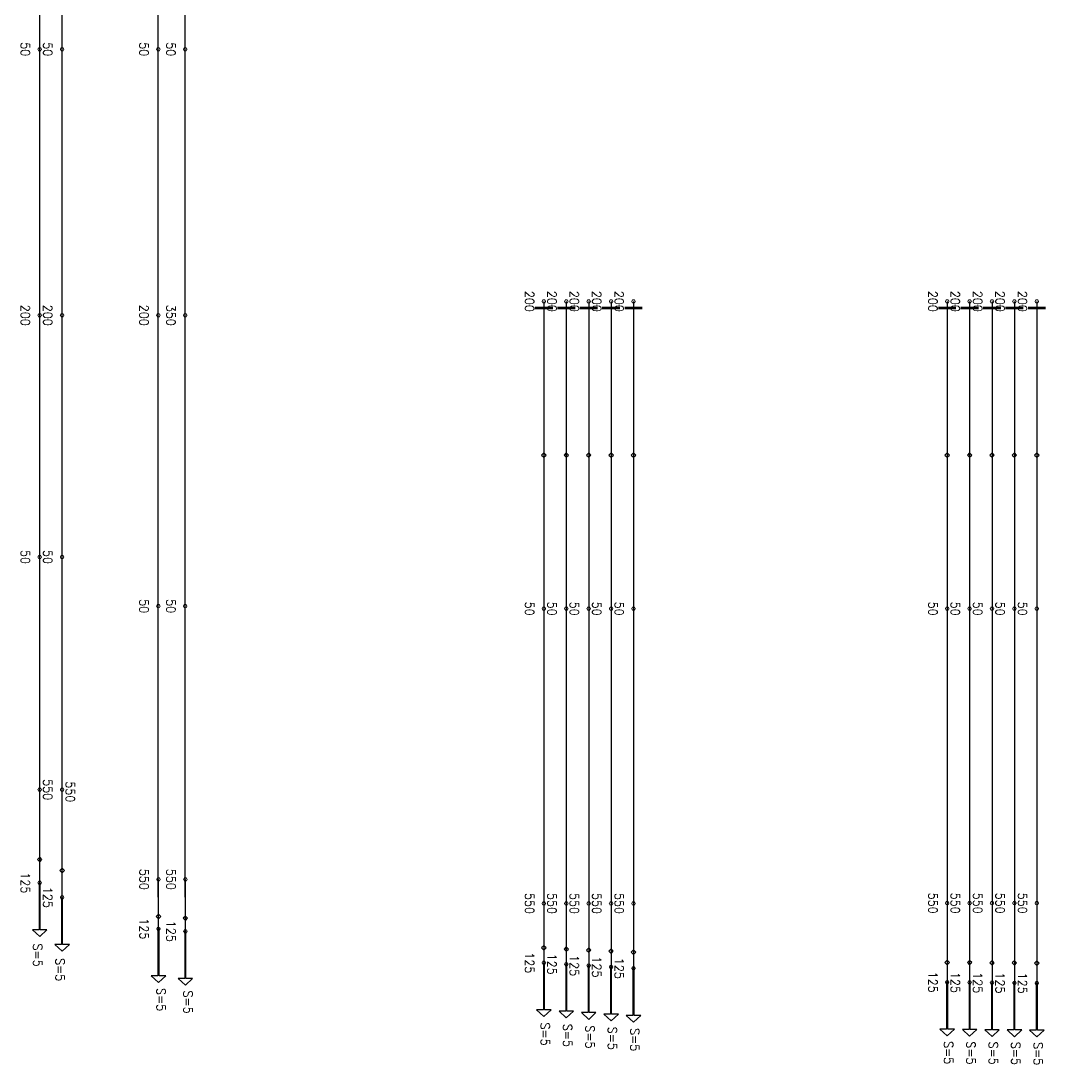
# Model space of a CAD drawing. Header units: millimetres. Extents: x -24156 to 1128921, y -12387 to 212709.
# Drawn here: x 783030 to 805931, y 35330 to 58611 of the extents above; entities that cross this region are included whole.
import ezdxf

# ---------------------------------------------------------------- set-up
doc = ezdxf.new("R2010")
doc.units = ezdxf.units.MM
doc.header["$MEASUREMENT"] = 0
doc.layers.add('Current_plane_Tendon', color=7, linetype='Continuous', true_color=0xab0000)
doc.styles.get("Standard").update_dxf_attribs({"font": 'arial.ttf'})

msp = doc.modelspace()

# ---------------------------------------------------------------- linework, layer by layer
at = {"layer": 'Current_plane_Tendon', "color": 14, "linetype": 'Continuous', "true_color": 0xab0000, "const_width": 20}
for points, elevation in [([(783490, 57977.1), (783470, 58011.7), (783430, 58011.7), (783410, 57977.1), (783430, 57942.5), (783470, 57942.5)], -200), ([(783990, 57977.1), (783970, 58011.7), (783930, 58011.7), (783910, 57977.1), (783930, 57942.5), (783970, 57942.5)], -200), ([(786137.2, 57977.1), (786117.2, 58011.7), (786077.2, 58011.7), (786057.2, 57977.1), (786077.2, 57942.5), (786117.2, 57942.5)], -200), ([(786737.2, 57977.1), (786717.2, 58011.7), (786677.2, 58011.7), (786657.2, 57977.1), (786677.2, 57942.5), (786717.2, 57942.5)], -350), ([(794741, 52350), (794721, 52384.6), (794681, 52384.6), (794661, 52350), (794681, 52315.4), (794721, 52315.4)], -200), ([(795241, 52350), (795221, 52384.6), (795181, 52384.6), (795161, 52350), (795181, 52315.4), (795221, 52315.4)], -200), ([(795741, 52350), (795721, 52384.6), (795681, 52384.6), (795661, 52350), (795681, 52315.4), (795721, 52315.4)], -200), ([(796241, 52350), (796221, 52384.6), (796181, 52384.6), (796161, 52350), (796181, 52315.4), (796221, 52315.4)], -200), ([(796741, 52350), (796721, 52384.6), (796681, 52384.6), (796661, 52350), (796681, 52315.4), (796721, 52315.4)], -200), ([(803741, 52350), (803721, 52384.6), (803681, 52384.6), (803661, 52350), (803681, 52315.4), (803721, 52315.4)], -200), ([(804241, 52350), (804221, 52384.6), (804181, 52384.6), (804161, 52350), (804181, 52315.4), (804221, 52315.4)], -200), ([(804741, 52350), (804721, 52384.6), (804681, 52384.6), (804661, 52350), (804681, 52315.4), (804721, 52315.4)], -200), ([(805241, 52350), (805221, 52384.6), (805181, 52384.6), (805161, 52350), (805181, 52315.4), (805221, 52315.4)], -200), ([(805741, 52350), (805721, 52384.6), (805681, 52384.6), (805661, 52350), (805681, 52315.4), (805721, 52315.4)], -200), ([(783490, 52041.7), (783470, 52076.4), (783430, 52076.4), (783410, 52041.7), (783430, 52007.1), (783470, 52007.1)], -50), ([(783990, 52041.7), (783970, 52076.4), (783930, 52076.4), (783910, 52041.7), (783930, 52007.1), (783970, 52007.1)], -50), ([(786137.2, 52041.7), (786117.2, 52076.4), (786077.2, 52076.4), (786057.2, 52041.7), (786077.2, 52007.1), (786117.2, 52007.1)], -50), ([(786737.2, 52041.7), (786717.2, 52076.4), (786677.2, 52076.4), (786657.2, 52041.7), (786677.2, 52007.1), (786717.2, 52007.1)], -50), ([(783490, 46645.9), (783470, 46680.6), (783430, 46680.6), (783410, 46645.9), (783430, 46611.3), (783470, 46611.3)], -200), ([(783990, 46645.9), (783970, 46680.6), (783930, 46680.6), (783910, 46645.9), (783930, 46611.3), (783970, 46611.3)], -200), ([(786137.2, 45550.5), (786117.2, 45585.2), (786077.2, 45585.2), (786057.2, 45550.5), (786077.2, 45515.9), (786117.2, 45515.9)], -200), ([(786737.2, 45550.5), (786717.2, 45585.2), (786677.2, 45585.2), (786657.2, 45550.5), (786677.2, 45515.9), (786717.2, 45515.9)], -200), ([(794741, 45494.2), (794721, 45528.9), (794681, 45528.9), (794661, 45494.2), (794681, 45459.6), (794721, 45459.6)], -350), ([(795241, 45494.2), (795221, 45528.9), (795181, 45528.9), (795161, 45494.2), (795181, 45459.6), (795221, 45459.6)], -350), ([(795741, 45494.2), (795721, 45528.9), (795681, 45528.9), (795661, 45494.2), (795681, 45459.6), (795721, 45459.6)], -350), ([(796241, 45494.2), (796221, 45528.9), (796181, 45528.9), (796161, 45494.2), (796181, 45459.6), (796221, 45459.6)], -350), ([(796741, 45494.2), (796721, 45528.9), (796681, 45528.9), (796661, 45494.2), (796681, 45459.6), (796721, 45459.6)], -350), ([(803741, 45494.2), (803721, 45528.9), (803681, 45528.9), (803661, 45494.2), (803681, 45459.6), (803721, 45459.6)], -350), ([(804241, 45494.2), (804221, 45528.9), (804181, 45528.9), (804161, 45494.2), (804181, 45459.6), (804221, 45459.6)], -350), ([(804741, 45494.2), (804721, 45528.9), (804681, 45528.9), (804661, 45494.2), (804681, 45459.6), (804721, 45459.6)], -350), ([(805241, 45494.2), (805221, 45528.9), (805181, 45528.9), (805161, 45494.2), (805181, 45459.6), (805221, 45459.6)], -350), ([(805741, 45494.2), (805721, 45528.9), (805681, 45528.9), (805661, 45494.2), (805681, 45459.6), (805721, 45459.6)], -350), ([(783490, 41454.5), (783470, 41489.1), (783430, 41489.1), (783410, 41454.5), (783430, 41419.9), (783470, 41419.9)], -37.8), ([(783990, 41454.5), (783970, 41489.1), (783930, 41489.1), (783910, 41454.5), (783930, 41419.9), (783970, 41419.9)], -37.8), ([(783490, 39376.1), (783470, 39410.8), (783430, 39410.8), (783410, 39376.1), (783430, 39341.5), (783470, 39341.5)], -112.8), ([(786140.8, 39452.4), (786120.8, 39487), (786080.8, 39487), (786060.8, 39452.4), (786080.8, 39417.8), (786120.8, 39417.8)], 75), ([(786740.8, 39452.4), (786720.8, 39487), (786680.8, 39487), (786660.8, 39452.4), (786680.8, 39417.8), (786720.8, 39417.8)], 75), ([(783990, 39050.6), (783970, 39085.3), (783930, 39085.3), (783910, 39050.6), (783930, 39016), (783970, 39016)], -112.8), ([(794740.8, 38914.4), (794720.8, 38949.1), (794680.8, 38949.1), (794660.8, 38914.4), (794680.8, 38879.8), (794720.8, 38879.8)], 75), ([(795240.8, 38914.4), (795220.8, 38949.1), (795180.8, 38949.1), (795160.8, 38914.4), (795180.8, 38879.8), (795220.8, 38879.8)], 75), ([(795740.8, 38914.4), (795720.8, 38949.1), (795680.8, 38949.1), (795660.8, 38914.4), (795680.8, 38879.8), (795720.8, 38879.8)], 75), ([(796240.8, 38914.4), (796220.8, 38949.1), (796180.8, 38949.1), (796160.8, 38914.4), (796180.8, 38879.8), (796220.8, 38879.8)], 75), ([(796740.8, 38914.4), (796720.8, 38949.1), (796680.8, 38949.1), (796660.8, 38914.4), (796680.8, 38879.8), (796720.8, 38879.8)], 75), ([(803741, 38922.7), (803721, 38957.3), (803681, 38957.3), (803661, 38922.7), (803681, 38888), (803721, 38888)], 75), ([(804241, 38922.7), (804221, 38957.3), (804181, 38957.3), (804161, 38922.7), (804181, 38888), (804221, 38888)], 75), ([(804741, 38922.7), (804721, 38957.3), (804681, 38957.3), (804661, 38922.7), (804681, 38888), (804721, 38888)], 75), ([(805241, 38922.7), (805221, 38957.3), (805181, 38957.3), (805161, 38922.7), (805181, 38888), (805221, 38888)], 75), ([(805741, 38922.7), (805721, 38957.3), (805681, 38957.3), (805661, 38922.7), (805681, 38888), (805721, 38888)], 75)]:
    msp.add_lwpolyline(points, close=True, dxfattribs=dict(at, elevation=elevation))
at = {"layer": 'Current_plane_Tendon', "color": 14, "linetype": 'Continuous', "true_color": 0xab0000, "const_width": 60, "elevation": -200}
for points in [[(794901, 52200), (794501, 52200)], [(795401, 52200), (795001, 52200)], [(795901, 52200), (795501, 52200)], [(796401, 52200), (796001, 52200)], [(796901, 52200), (796501, 52200)], [(803901, 52200), (803501, 52200)], [(804401, 52200), (804001, 52200)], [(804901, 52200), (804501, 52200)], [(805401, 52200), (805001, 52200)], [(805901, 52200), (805501, 52200)]]:
    msp.add_lwpolyline(points, dxfattribs=at)
at = {"layer": 'Current_plane_Tendon', "color": 14, "linetype": 'Continuous', "true_color": 0xab0000}
for points in [[(794751, 48922.1), (794701, 48972.1), (794651, 48922.1), (794701, 48872.1), (794751, 48922.1)], [(795251, 48922.1), (795201, 48972.1), (795151, 48922.1), (795201, 48872.1), (795251, 48922.1)], [(795751, 48922.1), (795701, 48972.1), (795651, 48922.1), (795701, 48872.1), (795751, 48922.1)], [(796251, 48922.1), (796201, 48972.1), (796151, 48922.1), (796201, 48872.1), (796251, 48922.1)], [(796751, 48922.1), (796701, 48972.1), (796651, 48922.1), (796701, 48872.1), (796751, 48922.1)], [(803751, 48922.1), (803701, 48972.1), (803651, 48922.1), (803701, 48872.1), (803751, 48922.1)], [(804251, 48922.1), (804201, 48972.1), (804151, 48922.1), (804201, 48872.1), (804251, 48922.1)], [(804751, 48922.1), (804701, 48972.1), (804651, 48922.1), (804701, 48872.1), (804751, 48922.1)], [(805251, 48922.1), (805201, 48972.1), (805151, 48922.1), (805201, 48872.1), (805251, 48922.1)], [(805751, 48922.1), (805701, 48972.1), (805651, 48922.1), (805701, 48872.1), (805751, 48922.1)], [(786088.8, 38348.9), (786088.8, 37298.9), (785938.8, 37298.9), (786100.8, 37148.9), (786262.8, 37298.9), (786112.8, 37298.9), (786112.8, 38348.9)], [(786688.8, 38293.7), (786688.8, 37243.7), (786538.8, 37243.7), (786700.8, 37093.7), (786862.8, 37243.7), (786712.8, 37243.7), (786712.8, 38293.7)], [(794688.8, 37590.6), (794688.8, 36540.6), (794538.8, 36540.6), (794700.8, 36390.6), (794862.8, 36540.6), (794712.8, 36540.6), (794712.8, 37590.6)], [(795188.8, 37559.8), (795188.8, 36509.8), (795038.8, 36509.8), (795200.8, 36359.8), (795362.8, 36509.8), (795212.8, 36509.8), (795212.8, 37559.8)], [(795688.8, 37529), (795688.8, 36479), (795538.8, 36479), (795700.8, 36329), (795862.8, 36479), (795712.8, 36479), (795712.8, 37529)], [(796188.8, 37498.1), (796188.8, 36448.1), (796038.8, 36448.1), (796200.8, 36298.1), (796362.8, 36448.1), (796212.8, 36448.1), (796212.8, 37498.1)], [(796688.8, 37467.3), (796688.8, 36417.3), (796538.8, 36417.3), (796700.8, 36267.3), (796862.8, 36417.3), (796712.8, 36417.3), (796712.8, 37467.3)], [(803689, 37158.2), (803689, 36108.2), (803539, 36108.2), (803701, 35958.2), (803863, 36108.2), (803713, 36108.2), (803713, 37158.2)], [(804189, 37152.9), (804189, 36102.9), (804039, 36102.9), (804201, 35952.9), (804363, 36102.9), (804213, 36102.9), (804213, 37152.9)], [(804689, 37147.6), (804689, 36097.6), (804539, 36097.6), (804701, 35947.6), (804863, 36097.6), (804713, 36097.6), (804713, 37147.6)], [(805189, 37142.3), (805189, 36092.3), (805039, 36092.3), (805201, 35942.3), (805363, 36092.3), (805213, 36092.3), (805213, 37142.3)], [(805689, 37137.1), (805689, 36087.1), (805539, 36087.1), (805701, 35937.1), (805863, 36087.1), (805713, 36087.1), (805713, 37137.1)]]:
    msp.add_lwpolyline(points, close=True, dxfattribs=at)
for points, elevation in [([(783500, 39895.7), (783450, 39945.7), (783400, 39895.7), (783450, 39845.7), (783500, 39895.7)], 12.2), ([(784000, 39651.6), (783950, 39701.6), (783900, 39651.6), (783950, 39601.6), (784000, 39651.6)], 12.2), ([(783438, 39376.1), (783438, 38326.1), (783288, 38326.1), (783450, 38176.1), (783612, 38326.1), (783462, 38326.1), (783462, 39376.1)], -112.8), ([(783938, 39050.6), (783938, 38000.6), (783788, 38000.6), (783950, 37850.6), (784112, 38000.6), (783962, 38000.6), (783962, 39050.6)], -112.8), ([(786150.8, 38624.8), (786100.8, 38674.8), (786050.8, 38624.8), (786100.8, 38574.8), (786150.8, 38624.8)], 125), ([(786750.8, 38583.4), (786700.8, 38633.4), (786650.8, 38583.4), (786700.8, 38533.4), (786750.8, 38583.4)], 125), ([(794750.8, 37921.6), (794700.8, 37971.6), (794650.8, 37921.6), (794700.8, 37871.6), (794750.8, 37921.6)], 125), ([(795250.8, 37898.4), (795200.8, 37948.4), (795150.8, 37898.4), (795200.8, 37848.4), (795250.8, 37898.4)], 125), ([(795750.8, 37875.3), (795700.8, 37925.3), (795650.8, 37875.3), (795700.8, 37825.3), (795750.8, 37875.3)], 125), ([(796250.8, 37852.2), (796200.8, 37902.2), (796150.8, 37852.2), (796200.8, 37802.2), (796250.8, 37852.2)], 125), ([(796750.8, 37829.1), (796700.8, 37879.1), (796650.8, 37829.1), (796700.8, 37779.1), (796750.8, 37829.1)], 125), ([(803751, 37599.3), (803701, 37649.3), (803651, 37599.3), (803701, 37549.3), (803751, 37599.3)], 125), ([(804251, 37595.3), (804201, 37645.3), (804151, 37595.3), (804201, 37545.3), (804251, 37595.3)], 125), ([(804751, 37591.4), (804701, 37641.4), (804651, 37591.4), (804701, 37541.4), (804751, 37591.4)], 125), ([(805251, 37587.4), (805201, 37637.4), (805151, 37587.4), (805201, 37537.4), (805251, 37587.4)], 125), ([(805751, 37583.5), (805701, 37633.5), (805651, 37583.5), (805701, 37533.5), (805751, 37583.5)], 125)]:
    msp.add_lwpolyline(points, close=True, dxfattribs=dict(at, elevation=elevation))
at = {"layer": 'Current_plane_Tendon', "color": 14, "linetype": 'Continuous', "true_color": 0xab0000, "const_width": 20}
for points in [[(786140.8, 38348.9), (786120.8, 38383.5), (786080.8, 38383.5), (786060.8, 38348.9), (786080.8, 38314.2), (786120.8, 38314.2)], [(786740.8, 38293.7), (786720.8, 38328.3), (786680.8, 38328.3), (786660.8, 38293.7), (786680.8, 38259.1), (786720.8, 38259.1)], [(794740.8, 37590.6), (794720.8, 37625.2), (794680.8, 37625.2), (794660.8, 37590.6), (794680.8, 37556), (794720.8, 37556)], [(795240.8, 37559.8), (795220.8, 37594.4), (795180.8, 37594.4), (795160.8, 37559.8), (795180.8, 37525.1), (795220.8, 37525.1)], [(795740.8, 37529), (795720.8, 37563.6), (795680.8, 37563.6), (795660.8, 37529), (795680.8, 37494.3), (795720.8, 37494.3)], [(796240.8, 37498.1), (796220.8, 37532.8), (796180.8, 37532.8), (796160.8, 37498.1), (796180.8, 37463.5), (796220.8, 37463.5)], [(796740.8, 37467.3), (796720.8, 37502), (796680.8, 37502), (796660.8, 37467.3), (796680.8, 37432.7), (796720.8, 37432.7)], [(803741, 37158.2), (803721, 37192.8), (803681, 37192.8), (803661, 37158.2), (803681, 37123.5), (803721, 37123.5)], [(804241, 37152.9), (804221, 37187.5), (804181, 37187.5), (804161, 37152.9), (804181, 37118.3), (804221, 37118.3)], [(804741, 37147.6), (804721, 37182.3), (804681, 37182.3), (804661, 37147.6), (804681, 37113), (804721, 37113)], [(805241, 37142.3), (805221, 37177), (805181, 37177), (805161, 37142.3), (805181, 37107.7), (805221, 37107.7)], [(805741, 37137.1), (805721, 37171.7), (805681, 37171.7), (805661, 37137.1), (805681, 37102.4), (805721, 37102.4)]]:
    msp.add_lwpolyline(points, close=True, dxfattribs=at)
at = {"layer": 'Current_plane_Tendon', "color": 14, "linetype": 'Continuous', "true_color": 0xab0000}
for points in [[(783450, 52041.7, -50), (783450, 52783.7, -54.7), (783450, 53525.6, -68.7), (783450, 54267.5, -92.2), (783450, 55009.4, -125), (783450, 55751.3, -157.8), (783450, 56493.3, -181.3), (783450, 57235.2, -195.3), (783450, 57977.1, -200), (783450, 58719, -195.3), (783450, 59460.9, -181.3), (783450, 60202.9, -157.8), (783450, 60944.8, -125), (783450, 61686.7, -92.2), (783450, 62428.6, -68.7), (783450, 63170.5, -54.7), (783450, 63912.5, -50)], [(783950, 52041.7, -50), (783950, 52783.7, -54.7), (783950, 53525.6, -68.7), (783950, 54267.5, -92.2), (783950, 55009.4, -125), (783950, 55751.3, -157.8), (783950, 56493.3, -181.3), (783950, 57235.2, -195.3), (783950, 57977.1, -200), (783950, 58719, -195.3), (783950, 59460.9, -181.3), (783950, 60202.9, -157.8), (783950, 60944.8, -125), (783950, 61686.7, -92.2), (783950, 62428.6, -68.7), (783950, 63170.5, -54.7), (783950, 63912.5, -50)], [(786097.2, 52041.7, -50), (786097.2, 52783.7, -54.7), (786097.2, 53525.6, -68.7), (786097.2, 54267.5, -92.2), (786097.2, 55009.4, -125), (786097.2, 55751.3, -157.8), (786097.2, 56493.3, -181.3), (786097.2, 57235.2, -195.3), (786097.2, 57977.1, -200), (786097.2, 58719, -195.3), (786097.2, 59460.9, -181.3), (786097.2, 60202.9, -157.8), (786097.2, 60944.8, -125), (786097.2, 61686.7, -92.2), (786097.2, 62428.6, -68.7), (786097.2, 63170.5, -54.7), (786097.2, 63912.5, -50)], [(786697.2, 52041.7, -50), (786697.2, 52783.7, -59.4), (786697.2, 53525.6, -87.5), (786697.2, 54267.5, -134.4), (786697.2, 55009.4, -200), (786697.2, 55751.3, -265.6), (786697.2, 56493.3, -312.5), (786697.2, 57235.2, -340.6), (786697.2, 57977.1, -350), (786697.2, 58719, -340.6), (786697.2, 59460.9, -312.5), (786697.2, 60202.9, -265.6), (786697.2, 60944.8, -200), (786697.2, 61686.7, -134.4), (786697.2, 62428.6, -87.5), (786697.2, 63170.5, -59.4), (786697.2, 63912.5, -50)], [(794701, 52350, -200), (794701, 51493, -204.7), (794701, 50636.1, -218.8), (794701, 49779.1, -242.2), (794701, 48922.1, -275), (794701, 48065.1, -307.8), (794701, 47208.2, -331.3), (794701, 46351.2, -345.3), (794701, 45494.2, -350), (794701, 44637.3, -340.6), (794701, 43780.3, -312.5), (794701, 42923.3, -265.6), (794701, 42066.4, -200), (794701, 41209.4, -134.4), (794701, 40352.4, -87.5), (794701, 39495.4, -59.4), (794701, 38638.5, -50)], [(795201, 52350, -200), (795201, 51493, -204.7), (795201, 50636.1, -218.8), (795201, 49779.1, -242.2), (795201, 48922.1, -275), (795201, 48065.1, -307.8), (795201, 47208.2, -331.3), (795201, 46351.2, -345.3), (795201, 45494.2, -350), (795201, 44637.3, -340.6), (795201, 43780.3, -312.5), (795201, 42923.3, -265.6), (795201, 42066.4, -200), (795201, 41209.4, -134.4), (795201, 40352.4, -87.5), (795201, 39495.4, -59.4), (795201, 38638.5, -50)], [(795701, 52350, -200), (795701, 51493, -204.7), (795701, 50636.1, -218.8), (795701, 49779.1, -242.2), (795701, 48922.1, -275), (795701, 48065.1, -307.8), (795701, 47208.2, -331.3), (795701, 46351.2, -345.3), (795701, 45494.2, -350), (795701, 44637.3, -340.6), (795701, 43780.3, -312.5), (795701, 42923.3, -265.6), (795701, 42066.4, -200), (795701, 41209.4, -134.4), (795701, 40352.4, -87.5), (795701, 39495.4, -59.4), (795701, 38638.5, -50)], [(796201, 52350, -200), (796201, 51493, -204.7), (796201, 50636.1, -218.8), (796201, 49779.1, -242.2), (796201, 48922.1, -275), (796201, 48065.1, -307.8), (796201, 47208.2, -331.3), (796201, 46351.2, -345.3), (796201, 45494.2, -350), (796201, 44637.3, -340.6), (796201, 43780.3, -312.5), (796201, 42923.3, -265.6), (796201, 42066.4, -200), (796201, 41209.4, -134.4), (796201, 40352.4, -87.5), (796201, 39495.4, -59.4), (796201, 38638.5, -50)], [(796701, 52350, -200), (796701, 51493, -204.7), (796701, 50636.1, -218.8), (796701, 49779.1, -242.2), (796701, 48922.1, -275), (796701, 48065.1, -307.8), (796701, 47208.2, -331.3), (796701, 46351.2, -345.3), (796701, 45494.2, -350), (796701, 44637.3, -340.6), (796701, 43780.3, -312.5), (796701, 42923.3, -265.6), (796701, 42066.4, -200), (796701, 41209.4, -134.4), (796701, 40352.4, -87.5), (796701, 39495.4, -59.4), (796701, 38638.5, -50)], [(803701, 52350, -200), (803701, 51493, -204.7), (803701, 50636.1, -218.8), (803701, 49779.1, -242.2), (803701, 48922.1, -275), (803701, 48065.1, -307.8), (803701, 47208.2, -331.3), (803701, 46351.2, -345.3), (803701, 45494.2, -350), (803701, 44637.3, -340.6), (803701, 43780.3, -312.5), (803701, 42923.3, -265.6), (803701, 42066.4, -200), (803701, 41209.4, -134.4), (803701, 40352.4, -87.5), (803701, 39495.4, -59.4), (803701, 38638.5, -50)], [(804201, 52350, -200), (804201, 51493, -204.7), (804201, 50636.1, -218.8), (804201, 49779.1, -242.2), (804201, 48922.1, -275), (804201, 48065.1, -307.8), (804201, 47208.2, -331.3), (804201, 46351.2, -345.3), (804201, 45494.2, -350), (804201, 44637.3, -340.6), (804201, 43780.3, -312.5), (804201, 42923.3, -265.6), (804201, 42066.4, -200), (804201, 41209.4, -134.4), (804201, 40352.4, -87.5), (804201, 39495.4, -59.4), (804201, 38638.5, -50)], [(804701, 52350, -200), (804701, 51493, -204.7), (804701, 50636.1, -218.8), (804701, 49779.1, -242.2), (804701, 48922.1, -275), (804701, 48065.1, -307.8), (804701, 47208.2, -331.3), (804701, 46351.2, -345.3), (804701, 45494.2, -350), (804701, 44637.3, -340.6), (804701, 43780.3, -312.5), (804701, 42923.3, -265.6), (804701, 42066.4, -200), (804701, 41209.4, -134.4), (804701, 40352.4, -87.5), (804701, 39495.4, -59.4), (804701, 38638.5, -50)], [(805201, 52350, -200), (805201, 51493, -204.7), (805201, 50636.1, -218.8), (805201, 49779.1, -242.2), (805201, 48922.1, -275), (805201, 48065.1, -307.8), (805201, 47208.2, -331.3), (805201, 46351.2, -345.3), (805201, 45494.2, -350), (805201, 44637.3, -340.6), (805201, 43780.3, -312.5), (805201, 42923.3, -265.6), (805201, 42066.4, -200), (805201, 41209.4, -134.4), (805201, 40352.4, -87.5), (805201, 39495.4, -59.4), (805201, 38638.5, -50)], [(805701, 52350, -200), (805701, 51493, -204.7), (805701, 50636.1, -218.8), (805701, 49779.1, -242.2), (805701, 48922.1, -275), (805701, 48065.1, -307.8), (805701, 47208.2, -331.3), (805701, 46351.2, -345.3), (805701, 45494.2, -350), (805701, 44637.3, -340.6), (805701, 43780.3, -312.5), (805701, 42923.3, -265.6), (805701, 42066.4, -200), (805701, 41209.4, -134.4), (805701, 40352.4, -87.5), (805701, 39495.4, -59.4), (805701, 38638.5, -50)], [(783450, 41250.2, -50), (783450, 41924.6, -54.7), (783450, 42599.1, -68.7), (783450, 43273.6, -92.2), (783450, 43948.1, -125), (783450, 44622.5, -157.8), (783450, 45297, -181.3), (783450, 45971.5, -195.3), (783450, 46645.9, -200), (783450, 47320.4, -195.3), (783450, 47994.9, -181.3), (783450, 48669.4, -157.8), (783450, 49343.8, -125), (783450, 50018.3, -92.2), (783450, 50692.8, -68.7), (783450, 51367.3, -54.7), (783450, 52041.7, -50)], [(783950, 41250.2, -50), (783950, 41924.6, -54.7), (783950, 42599.1, -68.7), (783950, 43273.6, -92.2), (783950, 43948.1, -125), (783950, 44622.5, -157.8), (783950, 45297, -181.3), (783950, 45971.5, -195.3), (783950, 46645.9, -200), (783950, 47320.4, -195.3), (783950, 47994.9, -181.3), (783950, 48669.4, -157.8), (783950, 49343.8, -125), (783950, 50018.3, -92.2), (783950, 50692.8, -68.7), (783950, 51367.3, -54.7), (783950, 52041.7, -50)], [(786097.2, 39059.3, -50), (786097.2, 39870.7, -54.7), (786097.2, 40682.1, -68.7), (786097.2, 41493.5, -92.2), (786097.2, 42304.9, -125), (786097.2, 43116.3, -157.8), (786097.2, 43927.7, -181.3), (786097.2, 44739.1, -195.3), (786097.2, 45550.5, -200), (786097.2, 46361.9, -195.3), (786097.2, 47173.3, -181.3), (786097.2, 47984.7, -157.8), (786097.2, 48796.1, -125), (786097.2, 49607.5, -92.2), (786097.2, 50418.9, -68.7), (786097.2, 51230.3, -54.7), (786097.2, 52041.7, -50)], [(786697.2, 39059.3, -50), (786697.2, 39870.7, -54.7), (786697.2, 40682.1, -68.7), (786697.2, 41493.5, -92.2), (786697.2, 42304.9, -125), (786697.2, 43116.3, -157.8), (786697.2, 43927.7, -181.3), (786697.2, 44739.1, -195.3), (786697.2, 45550.5, -200), (786697.2, 46361.9, -195.3), (786697.2, 47173.3, -181.3), (786697.2, 47984.7, -157.8), (786697.2, 48796.1, -125), (786697.2, 49607.5, -92.2), (786697.2, 50418.9, -68.7), (786697.2, 51230.3, -54.7), (786697.2, 52041.7, -50)], [(783450, 39376.1, -112.8), (783450, 39565.1, -99.8), (783450, 39754, -88), (783450, 39943, -77.5), (783450, 40131.9, -68.2), (783450, 40320.8, -60.1), (783450, 40509.8, -53.3), (783450, 40698.7, -47.7), (783450, 40887.7, -43.4), (783450, 41076.6, -40.3), (783450, 41265.6, -38.4), (783450, 41454.5, -37.8)], [(783950, 39050.6, -112.8), (783950, 39269.2, -99.8), (783950, 39487.7, -88), (783950, 39706.2, -77.5), (783950, 39924.8, -68.2), (783950, 40143.3, -60.1), (783950, 40361.8, -53.3), (783950, 40580.4, -47.7), (783950, 40798.9, -43.4), (783950, 41017.4, -40.3), (783950, 41236, -38.4), (783950, 41454.5, -37.8)], [(786100.8, 38348.9, 0), (786100.8, 38459.2, 14.2), (786100.8, 38569.6, 27), (786100.8, 38679.9, 38.2), (786100.8, 38790.3, 48), (786100.8, 38900.6, 56.3), (786100.8, 39011, 63), (786100.8, 39121.3, 68.3), (786100.8, 39231.7, 72), (786100.8, 39342.1, 74.2), (786100.8, 39452.4, 75)], [(786700.8, 38293.7, 0), (786700.8, 38399, 13), (786700.8, 38504.4, 24.8), (786700.8, 38609.7, 35.3), (786700.8, 38715, 44.6), (786700.8, 38820.4, 52.7), (786700.8, 38925.7, 59.5), (786700.8, 39031.1, 65.1), (786700.8, 39136.4, 69.4), (786700.8, 39241.7, 72.5), (786700.8, 39347.1, 74.4), (786700.8, 39452.4, 75)], [(794700.8, 38914.4, 75), (794700.8, 38782.1, 74.2), (794700.8, 38649.7, 72), (794700.8, 38517.3, 68.3), (794700.8, 38384.9, 63), (794700.8, 38252.5, 56.3), (794700.8, 38120.1, 48), (794700.8, 37987.7, 38.2), (794700.8, 37855.4, 27), (794700.8, 37723, 14.2), (794700.8, 37590.6, 0)], [(795200.8, 38914.4, 75), (795200.8, 38791.3, 74.4), (795200.8, 38668.1, 72.5), (795200.8, 38545, 69.4), (795200.8, 38421.8, 65.1), (795200.8, 38298.7, 59.5), (795200.8, 38175.5, 52.7), (795200.8, 38052.4, 44.6), (795200.8, 37929.2, 35.3), (795200.8, 37806.1, 24.8), (795200.8, 37682.9, 13), (795200.8, 37559.8, 0)], [(795700.8, 38914.4, 75), (795700.8, 38788.5, 74.4), (795700.8, 38662.5, 72.5), (795700.8, 38536.6, 69.4), (795700.8, 38410.6, 65.1), (795700.8, 38284.7, 59.5), (795700.8, 38158.7, 52.7), (795700.8, 38032.8, 44.6), (795700.8, 37906.8, 35.3), (795700.8, 37780.9, 24.8), (795700.8, 37654.9, 13), (795700.8, 37529, 0)], [(796200.8, 38914.4, 75), (796200.8, 38785.7, 74.4), (796200.8, 38656.9, 72.5), (796200.8, 38528.2, 69.4), (796200.8, 38399.4, 65.1), (796200.8, 38270.7, 59.5), (796200.8, 38141.9, 52.7), (796200.8, 38013.2, 44.6), (796200.8, 37884.4, 35.3), (796200.8, 37755.6, 24.8), (796200.8, 37626.9, 13), (796200.8, 37498.1, 0)], [(796700.8, 38914.4, 75), (796700.8, 38782.9, 74.4), (796700.8, 38651.3, 72.5), (796700.8, 38519.8, 69.4), (796700.8, 38388.2, 65.1), (796700.8, 38256.7, 59.5), (796700.8, 38125.1, 52.7), (796700.8, 37993.5, 44.6), (796700.8, 37862, 35.3), (796700.8, 37730.4, 24.8), (796700.8, 37598.9, 13), (796700.8, 37467.3, 0)], [(803701, 38922.7, 75), (803701, 38762.3, 74.4), (803701, 38601.8, 72.5), (803701, 38441.4, 69.4), (803701, 38281, 65.1), (803701, 38120.6, 59.5), (803701, 37960.2, 52.7), (803701, 37799.8, 44.6), (803701, 37639.4, 35.3), (803701, 37479, 24.8), (803701, 37318.6, 13), (803701, 37158.2, 0)], [(804201, 38922.7, 75), (804201, 38761.8, 74.4), (804201, 38600.9, 72.5), (804201, 38440, 69.4), (804201, 38279.1, 65.1), (804201, 38118.2, 59.5), (804201, 37957.3, 52.7), (804201, 37796.4, 44.6), (804201, 37635.6, 35.3), (804201, 37474.7, 24.8), (804201, 37313.8, 13), (804201, 37152.9, 0)], [(804701, 38922.7, 75), (804701, 38745.2, 74.2), (804701, 38567.7, 72), (804701, 38390.2, 68.3), (804701, 38212.6, 63), (804701, 38035.1, 56.3), (804701, 37857.6, 48), (804701, 37680.1, 38.2), (804701, 37502.6, 27), (804701, 37325.1, 14.2), (804701, 37147.6, 0)], [(805201, 38922.7, 75), (805201, 38760.8, 74.4), (805201, 38599, 72.5), (805201, 38437.1, 69.4), (805201, 38275.3, 65.1), (805201, 38113.4, 59.5), (805201, 37951.6, 52.7), (805201, 37789.7, 44.6), (805201, 37627.9, 35.3), (805201, 37466, 24.8), (805201, 37304.2, 13), (805201, 37142.3, 0)], [(805701, 38922.7, 75), (805701, 38760.3, 74.4), (805701, 38598, 72.5), (805701, 38435.7, 69.4), (805701, 38273.4, 65.1), (805701, 38111, 59.5), (805701, 37948.7, 52.7), (805701, 37786.4, 44.6), (805701, 37624, 35.3), (805701, 37461.7, 24.8), (805701, 37299.4, 13), (805701, 37137.1, 0)]]:
    msp.add_polyline3d(points, dxfattribs=at)

# ---------------------------------------------------------------- texts
at = {"layer": 'Current_plane_Tendon', "color": 14, "linetype": 'Continuous', "true_color": 0xab0000, "char_height": 200, "attachment_point": 5}
for s, insert, rotation in [('\\FSTANDARD.shx;50', (783130, 57977.1, -200), 270), ('\\FSTANDARD.shx;50', (783630, 57977.1, -200), 270), ('\\FSTANDARD.shx;50', (785777.2, 57977.1, -200), 270), ('\\FSTANDARD.shx;50', (786377.2, 57977.1, -350), 270), ('\\FSTANDARD.shx;200', (794381, 52350, -200), 270), ('\\FSTANDARD.shx;200', (794881, 52350, -200), 270), ('\\FSTANDARD.shx;200', (795381, 52350, -200), 270), ('\\FSTANDARD.shx;200', (795881, 52350, -200), 270), ('\\FSTANDARD.shx;200', (796381, 52350, -200), 270), ('\\FSTANDARD.shx;200', (803381, 52350, -200), 270), ('\\FSTANDARD.shx;200', (803881, 52350, -200), 270), ('\\FSTANDARD.shx;200', (804381, 52350, -200), 270), ('\\FSTANDARD.shx;200', (804881, 52350, -200), 270), ('\\FSTANDARD.shx;200', (805381, 52350, -200), 270), ('\\FSTANDARD.shx;200', (783130, 52041.7, -50), 270), ('\\FSTANDARD.shx;200', (783630, 52041.7, -50), 270), ('\\FSTANDARD.shx;200', (785777.2, 52041.7, -50), 270), ('\\FSTANDARD.shx;350', (786377.2, 52041.7, -50), 270), ('\\FSTANDARD.shx;50', (783130, 46645.9, -200), 270), ('\\FSTANDARD.shx;50', (783630, 46645.9, -200), 270), ('\\FSTANDARD.shx;50', (785777.2, 45550.5, -200), 269.99983), ('\\FSTANDARD.shx;50', (786377.2, 45550.5, -200), 269.99983), ('\\FSTANDARD.shx;50', (794381, 45494.2, -350), 270), ('\\FSTANDARD.shx;50', (794881, 45494.2, -350), 270), ('\\FSTANDARD.shx;50', (795381, 45494.2, -350), 270), ('\\FSTANDARD.shx;50', (795881, 45494.2, -350), 270), ('\\FSTANDARD.shx;50', (796381, 45494.2, -350), 270), ('\\FSTANDARD.shx;50', (803381, 45494.2, -350), 270), ('\\FSTANDARD.shx;50', (803881, 45494.2, -350), 270), ('\\FSTANDARD.shx;50', (804381, 45494.2, -350), 270), ('\\FSTANDARD.shx;50', (804881, 45494.2, -350), 270), ('\\FSTANDARD.shx;50', (805381, 45494.2, -350), 270), ('\\FSTANDARD.shx;550', (783630, 41454.5, -37.8), 270), ('\\FSTANDARD.shx;550', (784130.7, 41405.7, -37.8), 270), ('\\FSTANDARD.shx;550', (785780.8, 39452.4, 75), 269.99983), ('\\FSTANDARD.shx;550', (786380.8, 39452.4, 75), 269.99983), ('\\FSTANDARD.shx;125', (783130, 39376.1, -112.8), 270), ('\\FSTANDARD.shx;125', (783630, 39050.6, -112.8), 270), ('\\FSTANDARD.shx;550', (794380.8, 38914.4, 75), 270), ('\\FSTANDARD.shx;550', (794880.8, 38914.4, 75), 270), ('\\FSTANDARD.shx;550', (795380.8, 38914.4, 75), 270), ('\\FSTANDARD.shx;550', (795880.8, 38914.4, 75), 270), ('\\FSTANDARD.shx;550', (796380.8, 38914.4, 75), 270), ('\\FSTANDARD.shx;550', (803381, 38922.7, 75), 270), ('\\FSTANDARD.shx;550', (803881, 38922.7, 75), 270), ('\\FSTANDARD.shx;550', (804381, 38922.7, 75), 270), ('\\FSTANDARD.shx;550', (804881, 38922.7, 75), 270), ('\\FSTANDARD.shx;550', (805381, 38922.7, 75), 270), ('\\FSTANDARD.shx;125', (785780.8, 38348.9), 269.99901), ('\\FSTANDARD.shx;125', (786380.8, 38293.7), 269.99901), ('\\FSTANDARD.shx;\xa0S=5', (783404.9, 37811.1, 12.2), 270), ('\\FSTANDARD.shx;125', (794380.8, 37590.6), 270), ('\\FSTANDARD.shx;125', (794880.8, 37559.8), 270), ('\\FSTANDARD.shx;125', (795380.8, 37529), 270), ('\\FSTANDARD.shx;\xa0S=5', (783904.9, 37485.6, 12.2), 270), ('\\FSTANDARD.shx;125', (795880.8, 37498.1), 270), ('\\FSTANDARD.shx;125', (796380.8, 37467.3), 270), ('\\FSTANDARD.shx;125', (803381, 37158.2), 270), ('\\FSTANDARD.shx;125', (803881, 37152.9), 270), ('\\FSTANDARD.shx;125', (804381, 37147.6), 270), ('\\FSTANDARD.shx;125', (804881, 37142.3), 270), ('\\FSTANDARD.shx;125', (805381, 37137.1), 270), ('\\FSTANDARD.shx;\xa0S=5', (786159.3, 36818.3, 125), 269.99901), ('\\FSTANDARD.shx;\xa0S=5', (786759.3, 36763.1, 125), 269.99901), ('\\FSTANDARD.shx;\xa0S=5', (794730.4, 36048.5, 125), 270), ('\\FSTANDARD.shx;\xa0S=5', (795230.4, 36017.7, 125), 270), ('\\FSTANDARD.shx;\xa0S=5', (795730.4, 35986.9, 125), 270), ('\\FSTANDARD.shx;\xa0S=5', (796230.4, 35956, 125), 270), ('\\FSTANDARD.shx;\xa0S=5', (796730.4, 35925.2, 125), 270), ('\\FSTANDARD.shx;\xa0S=5', (803730.6, 35633.5, 125), 270), ('\\FSTANDARD.shx;\xa0S=5', (804230.6, 35628.2, 125), 270), ('\\FSTANDARD.shx;\xa0S=5', (804730.6, 35623, 125), 270), ('\\FSTANDARD.shx;\xa0S=5', (805230.6, 35617.7, 125), 270), ('\\FSTANDARD.shx;\xa0S=5', (805730.6, 35612.4, 125), 270)]:
    msp.add_mtext(s, dxfattribs=dict(at, insert=insert, rotation=rotation))

doc.saveas('drawing.dxf')
